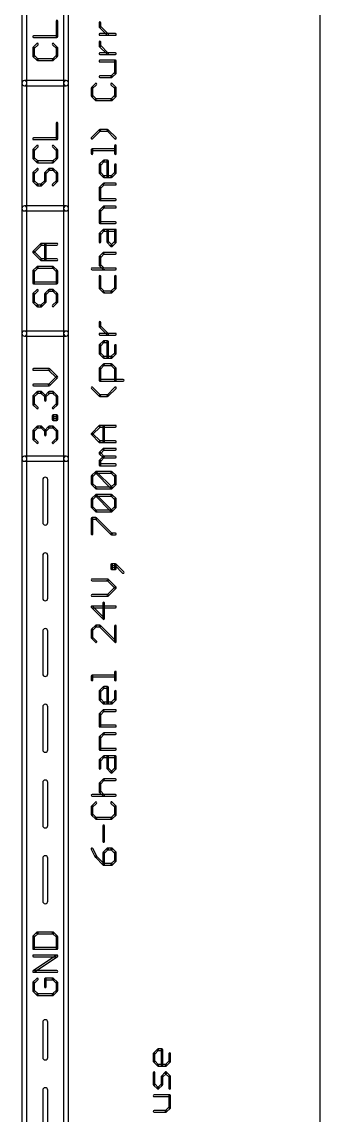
# Model space of a CAD drawing. Extents: x 0 to 11.2, y 0 to 11.2.
# Drawn here: x 10.853 to 11.21, y 3.328 to 4.637 of the extents above; entities that cross this region are included whole.
import ezdxf

# ---------------------------------------------------------------- set-up
doc = ezdxf.new("R2010")
doc.units = 0
doc.layers.add('20', color=53, linetype='CONTINUOUS')
doc.layers.add('21', color=253, linetype='CONTINUOUS')

msp = doc.modelspace()

# ---------------------------------------------------------------- linework, layer by layer
at = {"layer": '20'}
msp.add_line((11.21, 0), (11.21, 11.21), dxfattribs=at)
at = {"layer": '21'}
for points in [[(10.853, 4.714), (10.853, 4.564, 1), (10.859, 4.564), (10.859, 4.714, 1)], [(10.909, 4.564), (10.909, 4.714, 1), (10.903, 4.714), (10.903, 4.564, 1)], [(10.896, 4.619753), (10.896, 4.638435, 1), (10.894, 4.638435), (10.894, 4.619753, 1)], [(10.947317, 4.631725), (10.947317, 4.636396, 1), (10.945317, 4.636396), (10.945317, 4.631725, 1)], [(10.956366, 4.623091), (10.947025, 4.632432, 1), (10.94561, 4.631018), (10.954952, 4.621677, 1)], [(10.866976, 4.618753), (10.895, 4.618753, 1), (10.895, 4.620753), (10.866976, 4.620753, 1)], [(10.87094, 4.611519), (10.866269, 4.606848, 1), (10.867683, 4.605434), (10.872354, 4.610105, 1)], [(10.895707, 4.606848), (10.891036, 4.611519, 1), (10.889622, 4.610105), (10.894293, 4.605434, 1)], [(10.965, 4.623384), (10.946317, 4.623384, 1), (10.946317, 4.621384), (10.965, 4.621384, 1)], [(10.947317, 4.608705), (10.947317, 4.613376, 1), (10.945317, 4.613376), (10.945317, 4.608705, 1)], [(10.865976, 4.606141), (10.865976, 4.5968, 1), (10.867976, 4.5968), (10.867976, 4.606141, 1)], [(10.866269, 4.596093), (10.87094, 4.591422, 1), (10.872354, 4.592836), (10.867683, 4.597507, 1)], [(10.891036, 4.591422), (10.895707, 4.596093, 1), (10.894293, 4.597507), (10.889622, 4.592836, 1)], [(10.896, 4.5968), (10.896, 4.606141, 1), (10.894, 4.606141), (10.894, 4.5968, 1)], [(10.956366, 4.600071), (10.947025, 4.609413, 1), (10.94561, 4.607998), (10.954952, 4.598657, 1)], [(10.965, 4.600364), (10.946317, 4.600364, 1), (10.946317, 4.598364), (10.965, 4.598364, 1)], [(10.871647, 4.591129), (10.890329, 4.591129, 1), (10.890329, 4.593129), (10.871647, 4.593129, 1)], [(10.965, 4.591423), (10.946317, 4.591423, 1), (10.946317, 4.589423), (10.965, 4.589423, 1)], [(10.966, 4.576411), (10.966, 4.590423, 1), (10.964, 4.590423), (10.964, 4.576411, 1)], [(10.946317, 4.570741), (10.960329, 4.570741, 1), (10.960329, 4.572741), (10.946317, 4.572741, 1)], [(10.961036, 4.571034), (10.965707, 4.575704, 1), (10.964293, 4.577118), (10.959622, 4.572448, 1)], [(10.853, 4.564), (10.853, 4.414, 1), (10.859, 4.414), (10.859, 4.564, 1)], [(10.906, 4.567), (10.856, 4.567, 1), (10.856, 4.561), (10.906, 4.561, 1)], [(10.909, 4.414), (10.909, 4.564, 1), (10.903, 4.564), (10.903, 4.414, 1)], [(10.94094, 4.563507), (10.936269, 4.558836, 1), (10.937683, 4.557422), (10.942354, 4.562093, 1)], [(10.935976, 4.558129), (10.935976, 4.548788, 1), (10.937976, 4.548788), (10.937976, 4.558129, 1)], [(10.965707, 4.558836), (10.961036, 4.563507, 1), (10.959622, 4.562093), (10.964293, 4.557422, 1)], [(10.966, 4.548788), (10.966, 4.558129, 1), (10.964, 4.558129), (10.964, 4.548788, 1)], [(10.936269, 4.548081), (10.94094, 4.54341, 1), (10.942354, 4.544824), (10.937683, 4.549495, 1)], [(10.941647, 4.543117), (10.960329, 4.543117, 1), (10.960329, 4.545117), (10.941647, 4.545117, 1)], [(10.961036, 4.54341), (10.965707, 4.548081, 1), (10.964293, 4.549495), (10.959622, 4.544824, 1)], [(10.896, 4.497376), (10.896, 4.516059, 1), (10.894, 4.516059), (10.894, 4.497376, 1)], [(10.94561, 4.508126), (10.936269, 4.498785, 1), (10.937683, 4.497371), (10.947025, 4.506712, 1)], [(10.955659, 4.508419), (10.946317, 4.508419, 1), (10.946317, 4.506419), (10.955659, 4.506419, 1)], [(10.965707, 4.498785), (10.956366, 4.508126, 1), (10.954952, 4.506712), (10.964293, 4.497371, 1)], [(10.866976, 4.496376), (10.895, 4.496376, 1), (10.895, 4.498376), (10.866976, 4.498376, 1)], [(10.87094, 4.489142), (10.866269, 4.484472, 1), (10.867683, 4.483058), (10.872354, 4.487728, 1)], [(10.865976, 4.483765), (10.865976, 4.474423, 1), (10.867976, 4.474423), (10.867976, 4.483765, 1)], [(10.895707, 4.484472), (10.891036, 4.489142, 1), (10.889622, 4.487728), (10.894293, 4.483058, 1)], [(10.896, 4.474423), (10.896, 4.483765, 1), (10.894, 4.483765), (10.894, 4.474423, 1)], [(10.937976, 4.479662), (10.937976, 4.484333, 1), (10.935976, 4.484333), (10.935976, 4.479662, 1)], [(10.936976, 4.483333), (10.965, 4.483333, 1), (10.965, 4.485333), (10.936976, 4.485333, 1)], [(10.966, 4.479662), (10.966, 4.489003, 1), (10.964, 4.489003), (10.964, 4.479662, 1)], [(10.866269, 4.473716), (10.87094, 4.469046, 1), (10.872354, 4.47046), (10.867683, 4.47513, 1)], [(10.871647, 4.468753), (10.890329, 4.468753, 1), (10.890329, 4.470753), (10.871647, 4.470753, 1)], [(10.891036, 4.469046), (10.895707, 4.473716, 1), (10.894293, 4.47513), (10.889622, 4.47046, 1)], [(10.947025, 4.465343), (10.951695, 4.470014, 1), (10.950281, 4.471428), (10.94561, 4.466758, 1)], [(10.947317, 4.456709), (10.947317, 4.466051, 1), (10.945317, 4.466051), (10.945317, 4.456709, 1)], [(10.950988, 4.469721), (10.955659, 4.469721, 1), (10.955659, 4.471721), (10.950988, 4.471721, 1)], [(10.954659, 4.470721), (10.954659, 4.452039, 1), (10.956659, 4.452039), (10.956659, 4.470721, 1)], [(10.964, 4.466051), (10.964, 4.456709, 1), (10.966, 4.456709), (10.966, 4.466051, 1)], [(10.87094, 4.461519), (10.866269, 4.456848, 1), (10.867683, 4.455434), (10.872354, 4.460105, 1)], [(10.865976, 4.456141), (10.865976, 4.4468, 1), (10.867976, 4.4468), (10.867976, 4.456141, 1)], [(10.881695, 4.455434), (10.886366, 4.460105, 1), (10.884952, 4.461519), (10.880281, 4.456848, 1)], [(10.881988, 4.4468), (10.881988, 4.456141, 1), (10.879988, 4.456141), (10.879988, 4.4468, 1)], [(10.885659, 4.459812), (10.890329, 4.459812, 1), (10.890329, 4.461812), (10.885659, 4.461812, 1)], [(10.889622, 4.460105), (10.894293, 4.455434, 1), (10.895707, 4.456848), (10.891036, 4.461519, 1)], [(10.894, 4.456141), (10.894, 4.4468, 1), (10.896, 4.4468), (10.896, 4.456141, 1)], [(10.951695, 4.452746), (10.947025, 4.457416, 1), (10.94561, 4.456002), (10.950281, 4.451332, 1)], [(10.964293, 4.457416), (10.959622, 4.452746, 1), (10.961036, 4.451332), (10.965707, 4.456002, 1)], [(10.866269, 4.446093), (10.87094, 4.441422, 1), (10.872354, 4.442836), (10.867683, 4.447507, 1)], [(10.871647, 4.441129), (10.876317, 4.441129, 1), (10.876317, 4.443129), (10.871647, 4.443129, 1)], [(10.877025, 4.441422), (10.881695, 4.446093, 1), (10.880281, 4.447507), (10.87561, 4.442836, 1)], [(10.894293, 4.447507), (10.889622, 4.442836, 1), (10.891036, 4.441422), (10.895707, 4.446093, 1)], [(10.947025, 4.43772), (10.951695, 4.442391, 1), (10.950281, 4.443805), (10.94561, 4.439134, 1)], [(10.960329, 4.453039), (10.950988, 4.453039, 1), (10.950988, 4.451039), (10.960329, 4.451039, 1)], [(10.950988, 4.442098), (10.965, 4.442098, 1), (10.965, 4.444098), (10.950988, 4.444098, 1)], [(10.947317, 4.424415), (10.947317, 4.438427, 1), (10.945317, 4.438427), (10.945317, 4.424415, 1)], [(10.853, 4.414), (10.853, 4.264, 1), (10.859, 4.264), (10.859, 4.414, 1)], [(10.906, 4.417), (10.856, 4.417, 1), (10.856, 4.411), (10.906, 4.411, 1)], [(10.909, 4.264), (10.909, 4.414, 1), (10.903, 4.414), (10.903, 4.264, 1)], [(10.965, 4.425415), (10.946317, 4.425415, 1), (10.946317, 4.423415), (10.965, 4.423415, 1)], [(10.947025, 4.410096), (10.951695, 4.414767, 1), (10.950281, 4.416181), (10.94561, 4.411511, 1)], [(10.950988, 4.414474), (10.965, 4.414474, 1), (10.965, 4.416474), (10.950988, 4.416474, 1)], [(10.947317, 4.396792), (10.947317, 4.410804, 1), (10.945317, 4.410804), (10.945317, 4.396792, 1)], [(10.965, 4.397792), (10.946317, 4.397792, 1), (10.946317, 4.395792), (10.965, 4.395792, 1)], [(10.947025, 4.382473), (10.951695, 4.387144, 1), (10.950281, 4.388558), (10.94561, 4.383887, 1)], [(10.950988, 4.386851), (10.965, 4.386851, 1), (10.965, 4.388851), (10.950988, 4.388851, 1)], [(10.956659, 4.373839), (10.956659, 4.387851, 1), (10.954659, 4.387851), (10.954659, 4.373839, 1)], [(10.964, 4.387851), (10.964, 4.373839, 1), (10.966, 4.373839), (10.966, 4.387851, 1)], [(10.947317, 4.373839), (10.947317, 4.38318, 1), (10.945317, 4.38318), (10.945317, 4.373839, 1)], [(10.961036, 4.369875), (10.956366, 4.374546, 1), (10.954952, 4.373132), (10.959622, 4.368461, 1)], [(10.964293, 4.374546), (10.959622, 4.369875, 1), (10.961036, 4.368461), (10.965707, 4.373132, 1)], [(10.867683, 4.36101), (10.877025, 4.370352, 1), (10.87561, 4.371766), (10.866269, 4.362425, 1)], [(10.877025, 4.353083), (10.867683, 4.362425, 1), (10.866269, 4.36101), (10.87561, 4.351669, 1)], [(10.876317, 4.370059), (10.895, 4.370059, 1), (10.895, 4.372059), (10.876317, 4.372059, 1)], [(10.881988, 4.352376), (10.881988, 4.371059, 1), (10.879988, 4.371059), (10.879988, 4.352376, 1)], [(10.895, 4.353376), (10.876317, 4.353376, 1), (10.876317, 4.351376), (10.895, 4.351376, 1)], [(10.947025, 4.354849), (10.951695, 4.35952, 1), (10.950281, 4.360934), (10.94561, 4.356264, 1)], [(10.947317, 4.346215), (10.947317, 4.355556, 1), (10.945317, 4.355556), (10.945317, 4.346215, 1)], [(10.950988, 4.359227), (10.965, 4.359227, 1), (10.965, 4.361227), (10.950988, 4.361227, 1)], [(10.87094, 4.344142), (10.866269, 4.339472, 1), (10.867683, 4.338058), (10.872354, 4.342728, 1)], [(10.865976, 4.338765), (10.865976, 4.324753, 1), (10.867976, 4.324753), (10.867976, 4.338765, 1)], [(10.890329, 4.344435), (10.871647, 4.344435, 1), (10.871647, 4.342435), (10.890329, 4.342435, 1)], [(10.895707, 4.339472), (10.891036, 4.344142, 1), (10.889622, 4.342728), (10.894293, 4.338058, 1)], [(10.896, 4.324753), (10.896, 4.338765, 1), (10.894, 4.338765), (10.894, 4.324753, 1)], [(10.936976, 4.340545), (10.965, 4.340545, 1), (10.965, 4.342545), (10.936976, 4.342545, 1)], [(10.951695, 4.342252), (10.947025, 4.346922, 1), (10.94561, 4.345508), (10.950281, 4.340837, 1)], [(10.866976, 4.323753), (10.895, 4.323753, 1), (10.895, 4.325753), (10.866976, 4.325753, 1)], [(10.945317, 4.332604), (10.945317, 4.318592, 1), (10.947317, 4.318592), (10.947317, 4.332604, 1)], [(10.966, 4.318592), (10.966, 4.332604, 1), (10.964, 4.332604), (10.964, 4.318592, 1)], [(10.87094, 4.316519), (10.866269, 4.311848, 1), (10.867683, 4.310434), (10.872354, 4.315105, 1)], [(10.865976, 4.311141), (10.865976, 4.3018, 1), (10.867976, 4.3018), (10.867976, 4.311141, 1)], [(10.881695, 4.310434), (10.886366, 4.315105, 1), (10.884952, 4.316519), (10.880281, 4.311848, 1)], [(10.881988, 4.3018), (10.881988, 4.311141, 1), (10.879988, 4.311141), (10.879988, 4.3018, 1)], [(10.885659, 4.314812), (10.890329, 4.314812, 1), (10.890329, 4.316812), (10.885659, 4.316812, 1)], [(10.889622, 4.315105), (10.894293, 4.310434, 1), (10.895707, 4.311848), (10.891036, 4.316519, 1)], [(10.894, 4.311141), (10.894, 4.3018, 1), (10.896, 4.3018), (10.896, 4.311141, 1)], [(10.94561, 4.317885), (10.950281, 4.313214, 1), (10.951695, 4.314628), (10.947025, 4.319299, 1)], [(10.950988, 4.312921), (10.960329, 4.312921, 1), (10.960329, 4.314921), (10.950988, 4.314921, 1)], [(10.961036, 4.313214), (10.965707, 4.317885, 1), (10.964293, 4.319299), (10.959622, 4.314628, 1)], [(10.866269, 4.301093), (10.87094, 4.296422, 1), (10.872354, 4.297836), (10.867683, 4.302507, 1)], [(10.871647, 4.296129), (10.876317, 4.296129, 1), (10.876317, 4.298129), (10.871647, 4.298129, 1)], [(10.877025, 4.296422), (10.881695, 4.301093, 1), (10.880281, 4.302507), (10.87561, 4.297836, 1)], [(10.894293, 4.302507), (10.889622, 4.297836, 1), (10.891036, 4.296422), (10.895707, 4.301093, 1)], [(10.947317, 4.272619), (10.947317, 4.27729, 1), (10.945317, 4.27729), (10.945317, 4.272619, 1)], [(10.956366, 4.263985), (10.947025, 4.273326, 1), (10.94561, 4.271912), (10.954952, 4.262571, 1)], [(10.853, 4.264), (10.853, 4.114, 1), (10.859, 4.114), (10.859, 4.264, 1)], [(10.906, 4.267), (10.856, 4.267, 1), (10.856, 4.261), (10.906, 4.261, 1)], [(10.909, 4.114), (10.909, 4.264, 1), (10.903, 4.264), (10.903, 4.114, 1)], [(10.965, 4.264278), (10.946317, 4.264278, 1), (10.946317, 4.262278), (10.965, 4.262278, 1)], [(10.947025, 4.248959), (10.951695, 4.25363, 1), (10.950281, 4.255044), (10.94561, 4.250373, 1)], [(10.947317, 4.240325), (10.947317, 4.249666, 1), (10.945317, 4.249666), (10.945317, 4.240325, 1)], [(10.950988, 4.253337), (10.955659, 4.253337, 1), (10.955659, 4.255337), (10.950988, 4.255337, 1)], [(10.954659, 4.254337), (10.954659, 4.235654, 1), (10.956659, 4.235654), (10.956659, 4.254337, 1)], [(10.964, 4.249666), (10.964, 4.240325, 1), (10.966, 4.240325), (10.966, 4.249666, 1)], [(10.951695, 4.236362), (10.947025, 4.241032, 1), (10.94561, 4.239618), (10.950281, 4.234947, 1)], [(10.960329, 4.236654), (10.950988, 4.236654, 1), (10.950988, 4.234654), (10.960329, 4.234654, 1)], [(10.964293, 4.241032), (10.959622, 4.236362, 1), (10.961036, 4.234947), (10.965707, 4.239618, 1)], [(10.885659, 4.222059), (10.866976, 4.222059, 1), (10.866976, 4.220059), (10.885659, 4.220059, 1)], [(10.895707, 4.212425), (10.886366, 4.221766, 1), (10.884952, 4.220352), (10.894293, 4.21101, 1)], [(10.947025, 4.221336), (10.951695, 4.226006, 1), (10.950281, 4.227421), (10.94561, 4.22275, 1)], [(10.947317, 4.208031), (10.947317, 4.222043, 1), (10.945317, 4.222043), (10.945317, 4.208031, 1)], [(10.950988, 4.225713), (10.960329, 4.225713, 1), (10.960329, 4.227713), (10.950988, 4.227713, 1)], [(10.959622, 4.226006), (10.964293, 4.221336, 1), (10.965707, 4.22275), (10.961036, 4.227421, 1)], [(10.964, 4.222043), (10.964, 4.208031, 1), (10.966, 4.208031), (10.966, 4.222043, 1)], [(10.886366, 4.201669), (10.895707, 4.21101, 1), (10.894293, 4.212425), (10.884952, 4.203083, 1)], [(10.974341, 4.209031), (10.946317, 4.209031, 1), (10.946317, 4.207031), (10.974341, 4.207031, 1)], [(10.866976, 4.201376), (10.885659, 4.201376, 1), (10.885659, 4.203376), (10.866976, 4.203376, 1)], [(10.867683, 4.188058), (10.872354, 4.192728, 1), (10.87094, 4.194142), (10.866269, 4.189472, 1)], [(10.871647, 4.192435), (10.876317, 4.192435, 1), (10.876317, 4.194435), (10.871647, 4.194435, 1)], [(10.87561, 4.192728), (10.880281, 4.188058, 1), (10.881695, 4.189472), (10.877025, 4.194142, 1)], [(10.881695, 4.188058), (10.886366, 4.192728, 1), (10.884952, 4.194142), (10.880281, 4.189472, 1)], [(10.885659, 4.192435), (10.890329, 4.192435, 1), (10.890329, 4.194435), (10.885659, 4.194435, 1)], [(10.889622, 4.192728), (10.894293, 4.188058, 1), (10.895707, 4.189472), (10.891036, 4.194142, 1)], [(10.947025, 4.190322), (10.937683, 4.199664, 1), (10.936269, 4.198249), (10.94561, 4.188908, 1)], [(10.964293, 4.199664), (10.954952, 4.190322, 1), (10.956366, 4.188908), (10.965707, 4.198249, 1)], [(10.867976, 4.179423), (10.867976, 4.188765, 1), (10.865976, 4.188765), (10.865976, 4.179423, 1)], [(10.872354, 4.17546), (10.867683, 4.18013, 1), (10.866269, 4.178716), (10.87094, 4.174046, 1)], [(10.879988, 4.188765), (10.879988, 4.184094, 1), (10.881988, 4.184094), (10.881988, 4.188765, 1)], [(10.894293, 4.18013), (10.889622, 4.17546, 1), (10.891036, 4.174046), (10.895707, 4.178716, 1)], [(10.894, 4.188765), (10.894, 4.179423, 1), (10.896, 4.179423), (10.896, 4.188765, 1)], [(10.955659, 4.190615), (10.946317, 4.190615, 1), (10.946317, 4.188615), (10.955659, 4.188615, 1)], [(10.891329, 4.160941), (10.891329, 4.165612, 1), (10.889329, 4.165612), (10.889329, 4.160941, 1)], [(10.890329, 4.164612), (10.895, 4.164612, 1), (10.895, 4.166612), (10.890329, 4.166612, 1)], [(10.894, 4.165612), (10.894, 4.160941, 1), (10.896, 4.160941), (10.896, 4.165612, 1)], [(10.867683, 4.146622), (10.872354, 4.151293, 1), (10.87094, 4.152707), (10.866269, 4.148036, 1)], [(10.871647, 4.151), (10.876317, 4.151, 1), (10.876317, 4.153), (10.871647, 4.153, 1)], [(10.87561, 4.151293), (10.880281, 4.146622, 1), (10.881695, 4.148036), (10.877025, 4.152707, 1)], [(10.881695, 4.146622), (10.886366, 4.151293, 1), (10.884952, 4.152707), (10.880281, 4.148036, 1)], [(10.885659, 4.151), (10.890329, 4.151, 1), (10.890329, 4.153), (10.885659, 4.153, 1)], [(10.895, 4.161941), (10.890329, 4.161941, 1), (10.890329, 4.159941), (10.895, 4.159941, 1)], [(10.889622, 4.151293), (10.894293, 4.146622, 1), (10.895707, 4.148036), (10.891036, 4.152707, 1)], [(10.937683, 4.143002), (10.947025, 4.152344, 1), (10.94561, 4.153758), (10.936269, 4.144417, 1)], [(10.946317, 4.152051), (10.965, 4.152051, 1), (10.965, 4.154051), (10.946317, 4.154051, 1)], [(10.951988, 4.134368), (10.951988, 4.153051, 1), (10.949988, 4.153051), (10.949988, 4.134368, 1)], [(10.867976, 4.137988), (10.867976, 4.147329, 1), (10.865976, 4.147329), (10.865976, 4.137988, 1)], [(10.872354, 4.134025), (10.867683, 4.138695, 1), (10.866269, 4.137281), (10.87094, 4.13261, 1)], [(10.879988, 4.147329), (10.879988, 4.142659, 1), (10.881988, 4.142659), (10.881988, 4.147329, 1)], [(10.894293, 4.138695), (10.889622, 4.134025, 1), (10.891036, 4.13261), (10.895707, 4.137281, 1)], [(10.894, 4.147329), (10.894, 4.137988, 1), (10.896, 4.137988), (10.896, 4.147329, 1)], [(10.947025, 4.135075), (10.937683, 4.144417, 1), (10.936269, 4.143002), (10.94561, 4.133661, 1)], [(10.965, 4.135368), (10.946317, 4.135368, 1), (10.946317, 4.133368), (10.965, 4.133368, 1)], [(10.947025, 4.120049), (10.951695, 4.12472, 1), (10.950281, 4.126134), (10.94561, 4.121464, 1)], [(10.950988, 4.124427), (10.965, 4.124427, 1), (10.965, 4.126427), (10.950988, 4.126427, 1)], [(10.853, 4.114), (10.853, 2.964, 1), (10.859, 2.964), (10.859, 4.114, 1)], [(10.906, 4.117), (10.856, 4.117, 1), (10.856, 4.111), (10.906, 4.111, 1)], [(10.909, 2.964), (10.909, 4.114, 1), (10.903, 4.114), (10.903, 2.964, 1)], [(10.951695, 4.116793), (10.947025, 4.121464, 1), (10.94561, 4.120049), (10.950281, 4.115379, 1)], [(10.947025, 4.110708), (10.951695, 4.115379, 1), (10.950281, 4.116793), (10.94561, 4.112122, 1)], [(10.950988, 4.115086), (10.965, 4.115086, 1), (10.965, 4.117086), (10.950988, 4.117086, 1)], [(10.947317, 4.106745), (10.947317, 4.111415, 1), (10.945317, 4.111415), (10.945317, 4.106745, 1)], [(10.965, 4.107745), (10.946317, 4.107745, 1), (10.946317, 4.105745), (10.965, 4.105745, 1)], [(10.878, 4.089), (10.878, 4.037642, 1), (10.884, 4.037642), (10.884, 4.089, 1)], [(10.937683, 4.092426), (10.942354, 4.097097, 1), (10.94094, 4.098511), (10.936269, 4.09384, 1)], [(10.937976, 4.083792), (10.937976, 4.093133, 1), (10.935976, 4.093133), (10.935976, 4.083792, 1)], [(10.941647, 4.096804), (10.960329, 4.096804, 1), (10.960329, 4.098804), (10.941647, 4.098804, 1)], [(10.961036, 4.079828), (10.942354, 4.098511, 1), (10.94094, 4.097097), (10.959622, 4.078414, 1)], [(10.959622, 4.097097), (10.964293, 4.092426, 1), (10.965707, 4.09384), (10.961036, 4.098511, 1)], [(10.964, 4.093133), (10.964, 4.083792, 1), (10.966, 4.083792), (10.966, 4.093133, 1)], [(10.942354, 4.079828), (10.937683, 4.084499, 1), (10.936269, 4.083085), (10.94094, 4.078414, 1)], [(10.960329, 4.080121), (10.941647, 4.080121, 1), (10.941647, 4.078121), (10.960329, 4.078121, 1)], [(10.964293, 4.084499), (10.959622, 4.079828, 1), (10.961036, 4.078414), (10.965707, 4.083085, 1)], [(10.937683, 4.064802), (10.942354, 4.069473, 1), (10.94094, 4.070887), (10.936269, 4.066217, 1)], [(10.937976, 4.056168), (10.937976, 4.065509, 1), (10.935976, 4.065509), (10.935976, 4.056168, 1)], [(10.941647, 4.06918), (10.960329, 4.06918, 1), (10.960329, 4.07118), (10.941647, 4.07118, 1)], [(10.961036, 4.052205), (10.942354, 4.070887, 1), (10.94094, 4.069473), (10.959622, 4.05079, 1)], [(10.959622, 4.069473), (10.964293, 4.064802, 1), (10.965707, 4.066217), (10.961036, 4.070887, 1)], [(10.964, 4.065509), (10.964, 4.056168, 1), (10.966, 4.056168), (10.966, 4.065509, 1)], [(10.942354, 4.052205), (10.937683, 4.056875, 1), (10.936269, 4.055461), (10.94094, 4.05079, 1)], [(10.960329, 4.052498), (10.941647, 4.052498, 1), (10.941647, 4.050498), (10.960329, 4.050498, 1)], [(10.964293, 4.056875), (10.959622, 4.052205, 1), (10.961036, 4.05079), (10.965707, 4.055461, 1)], [(10.937976, 4.023874), (10.937976, 4.042557, 1), (10.935976, 4.042557), (10.935976, 4.023874, 1)], [(10.936976, 4.041557), (10.941647, 4.041557, 1), (10.941647, 4.043557), (10.936976, 4.043557, 1)], [(10.94094, 4.041849), (10.959622, 4.023167, 1), (10.961036, 4.024581), (10.942354, 4.043264, 1)], [(10.960329, 4.022874), (10.965, 4.022874, 1), (10.965, 4.024874), (10.960329, 4.024874, 1)], [(10.878, 3.998272), (10.878, 3.946913, 1), (10.884, 3.946913), (10.884, 3.998272, 1)], [(10.965, 3.988176), (10.960329, 3.988176, 1), (10.960329, 3.986176), (10.965, 3.986176, 1)], [(10.959329, 3.987176), (10.959329, 3.982505, 1), (10.961329, 3.982505), (10.961329, 3.987176, 1)], [(10.960329, 3.981505), (10.965, 3.981505, 1), (10.965, 3.983505), (10.960329, 3.983505, 1)], [(10.975048, 3.978542), (10.965707, 3.987883, 1), (10.964293, 3.986469), (10.973634, 3.977128, 1)], [(10.966, 3.982505), (10.966, 3.987176, 1), (10.964, 3.987176), (10.964, 3.982505, 1)], [(10.955659, 3.969894), (10.936976, 3.969894, 1), (10.936976, 3.967894), (10.955659, 3.967894, 1)], [(10.965707, 3.96026), (10.956366, 3.969601, 1), (10.954952, 3.968187), (10.964293, 3.958845, 1)], [(10.956366, 3.949504), (10.965707, 3.958845, 1), (10.964293, 3.96026), (10.954952, 3.950918, 1)], [(10.936976, 3.949211), (10.955659, 3.949211, 1), (10.955659, 3.951211), (10.936976, 3.951211, 1)], [(10.965, 3.9376), (10.936976, 3.9376, 1), (10.936976, 3.9356), (10.965, 3.9356, 1)], [(10.936269, 3.935893), (10.950281, 3.921881, 1), (10.951695, 3.923295), (10.937683, 3.937307, 1)], [(10.951988, 3.922588), (10.951988, 3.94127, 1), (10.949988, 3.94127), (10.949988, 3.922588, 1)], [(10.878, 3.907543), (10.878, 3.856185, 1), (10.884, 3.856185), (10.884, 3.907543, 1)], [(10.94094, 3.914354), (10.936269, 3.909683, 1), (10.937683, 3.908269), (10.942354, 3.91294, 1)], [(10.935976, 3.908976), (10.935976, 3.899635, 1), (10.937976, 3.899635), (10.937976, 3.908976, 1)], [(10.946317, 3.914647), (10.941647, 3.914647, 1), (10.941647, 3.912647), (10.946317, 3.912647, 1)], [(10.965707, 3.895671), (10.947025, 3.914354, 1), (10.94561, 3.91294), (10.964293, 3.894257, 1)], [(10.964, 3.913647), (10.964, 3.894964, 1), (10.966, 3.894964), (10.966, 3.913647, 1)], [(10.936269, 3.898928), (10.94094, 3.894257, 1), (10.942354, 3.895671), (10.937683, 3.900342, 1)], [(10.937976, 3.848925), (10.937976, 3.853596, 1), (10.935976, 3.853596), (10.935976, 3.848925, 1)], [(10.936976, 3.852596), (10.965, 3.852596, 1), (10.965, 3.854596), (10.936976, 3.854596, 1)], [(10.966, 3.848925), (10.966, 3.858266, 1), (10.964, 3.858266), (10.964, 3.848925, 1)], [(10.947025, 3.834606), (10.951695, 3.839277, 1), (10.950281, 3.840691), (10.94561, 3.83602, 1)], [(10.950988, 3.838984), (10.955659, 3.838984, 1), (10.955659, 3.840984), (10.950988, 3.840984, 1)], [(10.954659, 3.839984), (10.954659, 3.821301, 1), (10.956659, 3.821301), (10.956659, 3.839984, 1)], [(10.947317, 3.825972), (10.947317, 3.835313, 1), (10.945317, 3.835313), (10.945317, 3.825972, 1)], [(10.951695, 3.822009), (10.947025, 3.826679, 1), (10.94561, 3.825265), (10.950281, 3.820594, 1)], [(10.964293, 3.826679), (10.959622, 3.822009, 1), (10.961036, 3.820594), (10.965707, 3.825265, 1)], [(10.964, 3.835313), (10.964, 3.825972, 1), (10.966, 3.825972), (10.966, 3.835313, 1)], [(10.878, 3.816815), (10.878, 3.765457, 1), (10.884, 3.765457), (10.884, 3.816815, 1)], [(10.947025, 3.806983), (10.951695, 3.811653, 1), (10.950281, 3.813068), (10.94561, 3.808397, 1)], [(10.960329, 3.822301), (10.950988, 3.822301, 1), (10.950988, 3.820301), (10.960329, 3.820301, 1)], [(10.950988, 3.81136), (10.965, 3.81136, 1), (10.965, 3.81336), (10.950988, 3.81336, 1)], [(10.947317, 3.793678), (10.947317, 3.80769, 1), (10.945317, 3.80769), (10.945317, 3.793678, 1)], [(10.965, 3.794678), (10.946317, 3.794678, 1), (10.946317, 3.792678), (10.965, 3.792678, 1)], [(10.947025, 3.779359), (10.951695, 3.78403, 1), (10.950281, 3.785444), (10.94561, 3.780773, 1)], [(10.950988, 3.783737), (10.965, 3.783737, 1), (10.965, 3.785737), (10.950988, 3.785737, 1)], [(10.947317, 3.766054), (10.947317, 3.780066, 1), (10.945317, 3.780066), (10.945317, 3.766054, 1)], [(10.965, 3.767054), (10.946317, 3.767054, 1), (10.946317, 3.765054), (10.965, 3.765054, 1)], [(10.947025, 3.751736), (10.951695, 3.756406, 1), (10.950281, 3.757821), (10.94561, 3.75315, 1)], [(10.947317, 3.743102), (10.947317, 3.752443, 1), (10.945317, 3.752443), (10.945317, 3.743102, 1)], [(10.950988, 3.756113), (10.965, 3.756113, 1), (10.965, 3.758113), (10.950988, 3.758113, 1)], [(10.956659, 3.743102), (10.956659, 3.757113, 1), (10.954659, 3.757113), (10.954659, 3.743102, 1)], [(10.964, 3.757113), (10.964, 3.743102, 1), (10.966, 3.743102), (10.966, 3.757113, 1)], [(10.961036, 3.739138), (10.956366, 3.743809, 1), (10.954952, 3.742394), (10.959622, 3.737724, 1)], [(10.964293, 3.743809), (10.959622, 3.739138, 1), (10.961036, 3.737724), (10.965707, 3.742394, 1)], [(10.878, 3.726087), (10.878, 3.674728, 1), (10.884, 3.674728), (10.884, 3.726087, 1)], [(10.947025, 3.724112), (10.951695, 3.728783, 1), (10.950281, 3.730197), (10.94561, 3.725526, 1)], [(10.947317, 3.715478), (10.947317, 3.724819, 1), (10.945317, 3.724819), (10.945317, 3.715478, 1)], [(10.950988, 3.72849), (10.965, 3.72849, 1), (10.965, 3.73049), (10.950988, 3.73049, 1)], [(10.936976, 3.709807), (10.965, 3.709807, 1), (10.965, 3.711807), (10.936976, 3.711807, 1)], [(10.951695, 3.711514), (10.947025, 3.716185, 1), (10.94561, 3.714771), (10.950281, 3.7101, 1)], [(10.94094, 3.702573), (10.936269, 3.697903, 1), (10.937683, 3.696489), (10.942354, 3.701159, 1)], [(10.935976, 3.697196), (10.935976, 3.687854, 1), (10.937976, 3.687854), (10.937976, 3.697196, 1)], [(10.965707, 3.697903), (10.961036, 3.702573, 1), (10.959622, 3.701159), (10.964293, 3.696489, 1)], [(10.966, 3.687854), (10.966, 3.697196, 1), (10.964, 3.697196), (10.964, 3.687854, 1)], [(10.936269, 3.687147), (10.94094, 3.682477, 1), (10.942354, 3.683891), (10.937683, 3.688562, 1)], [(10.941647, 3.682184), (10.960329, 3.682184, 1), (10.960329, 3.684184), (10.941647, 3.684184, 1)], [(10.961036, 3.682477), (10.965707, 3.687147, 1), (10.964293, 3.688562), (10.959622, 3.683891, 1)], [(10.951988, 3.65556), (10.951988, 3.674243, 1), (10.949988, 3.674243), (10.949988, 3.65556, 1)], [(10.936082, 3.646172), (10.940752, 3.636831, 1), (10.942541, 3.637725), (10.937871, 3.647067, 1)], [(10.954952, 3.647326), (10.950281, 3.642656, 1), (10.951695, 3.641242), (10.956366, 3.645912, 1)], [(10.949988, 3.641949), (10.949988, 3.627937, 1), (10.951988, 3.627937), (10.951988, 3.641949, 1)], [(10.960329, 3.647619), (10.955659, 3.647619, 1), (10.955659, 3.645619), (10.960329, 3.645619, 1)], [(10.965707, 3.642656), (10.961036, 3.647326, 1), (10.959622, 3.645912), (10.964293, 3.641242, 1)], [(10.966, 3.632607), (10.966, 3.641949, 1), (10.964, 3.641949), (10.964, 3.632607, 1)], [(10.878, 3.635358), (10.878, 3.584, 1), (10.884, 3.584), (10.884, 3.635358, 1)], [(10.94094, 3.636571), (10.950281, 3.62723, 1), (10.951695, 3.628644), (10.942354, 3.637985, 1)], [(10.950988, 3.626937), (10.960329, 3.626937, 1), (10.960329, 3.628937), (10.950988, 3.628937, 1)], [(10.961036, 3.62723), (10.965707, 3.6319, 1), (10.964293, 3.633315), (10.959622, 3.628644, 1)], [(10.87094, 3.546766), (10.866269, 3.542095, 1), (10.867683, 3.540681), (10.872354, 3.545352, 1)], [(10.865976, 3.541388), (10.865976, 3.527376, 1), (10.867976, 3.527376), (10.867976, 3.541388, 1)], [(10.890329, 3.547059), (10.871647, 3.547059, 1), (10.871647, 3.545059), (10.890329, 3.545059, 1)], [(10.895707, 3.542095), (10.891036, 3.546766, 1), (10.889622, 3.545352), (10.894293, 3.540681, 1)], [(10.896, 3.527376), (10.896, 3.541388, 1), (10.894, 3.541388), (10.894, 3.527376, 1)], [(10.866976, 3.526376), (10.895, 3.526376, 1), (10.895, 3.528376), (10.866976, 3.528376, 1)], [(10.867531, 3.498921), (10.895555, 3.517603, 1), (10.894445, 3.519267), (10.866421, 3.500585, 1)], [(10.895, 3.519435), (10.866976, 3.519435, 1), (10.866976, 3.517435), (10.895, 3.517435, 1)], [(10.895, 3.500753), (10.866976, 3.500753, 1), (10.866976, 3.498753), (10.895, 3.498753, 1)], [(10.87094, 3.491519), (10.866269, 3.486848, 1), (10.867683, 3.485434), (10.872354, 3.490105, 1)], [(10.865976, 3.486141), (10.865976, 3.4768, 1), (10.867976, 3.4768), (10.867976, 3.486141, 1)], [(10.890329, 3.491812), (10.880988, 3.491812, 1), (10.880988, 3.489812), (10.890329, 3.489812, 1)], [(10.879988, 3.490812), (10.879988, 3.48147, 1), (10.881988, 3.48147), (10.881988, 3.490812, 1)], [(10.895707, 3.486848), (10.891036, 3.491519, 1), (10.889622, 3.490105), (10.894293, 3.485434, 1)], [(10.896, 3.4768), (10.896, 3.486141, 1), (10.894, 3.486141), (10.894, 3.4768, 1)], [(10.866269, 3.476093), (10.87094, 3.471422, 1), (10.872354, 3.472836), (10.867683, 3.477507, 1)], [(10.871647, 3.471129), (10.890329, 3.471129, 1), (10.890329, 3.473129), (10.871647, 3.473129, 1)], [(10.891036, 3.471422), (10.895707, 3.476093, 1), (10.894293, 3.477507), (10.889622, 3.472836, 1)], [(10.878, 3.439), (10.878, 3.396808, 1), (10.884, 3.396808), (10.884, 3.439, 1)], [(11.012025, 3.400679), (11.016695, 3.405349, 1), (11.015281, 3.406764), (11.01061, 3.402093, 1)], [(11.015988, 3.405056), (11.020659, 3.405056, 1), (11.020659, 3.407056), (11.015988, 3.407056, 1)], [(11.019659, 3.406056), (11.019659, 3.387374, 1), (11.021659, 3.387374), (11.021659, 3.406056, 1)], [(11.012317, 3.392045), (11.012317, 3.401386, 1), (11.010317, 3.401386), (11.010317, 3.392045, 1)], [(11.016695, 3.388081), (11.012025, 3.392752, 1), (11.01061, 3.391337), (11.015281, 3.386667, 1)], [(11.029293, 3.392752), (11.024622, 3.388081, 1), (11.026036, 3.386667), (11.030707, 3.391337, 1)], [(11.029, 3.401386), (11.029, 3.392045, 1), (11.031, 3.392045), (11.031, 3.401386, 1)], [(11.012317, 3.364421), (11.012317, 3.378433, 1), (11.010317, 3.378433), (11.010317, 3.364421, 1)], [(11.025329, 3.388374), (11.015988, 3.388374, 1), (11.015988, 3.386374), (11.025329, 3.386374, 1)], [(11.024622, 3.37914), (11.019952, 3.374469, 1), (11.021366, 3.373055), (11.026036, 3.377726, 1)], [(11.030707, 3.374469), (11.026036, 3.37914, 1), (11.024622, 3.377726), (11.029293, 3.373055, 1)], [(11.019659, 3.373762), (11.019659, 3.364421, 1), (11.021659, 3.364421), (11.021659, 3.373762, 1)], [(11.031, 3.35975), (11.031, 3.373762, 1), (11.029, 3.373762), (11.029, 3.35975, 1)], [(10.878, 3.357438), (10.878, 3.315247, 1), (10.884, 3.315247), (10.884, 3.357438, 1)], [(11.016695, 3.360457), (11.012025, 3.365128, 1), (11.01061, 3.363714), (11.015281, 3.359043, 1)], [(11.019952, 3.365128), (11.015281, 3.360457, 1), (11.016695, 3.359043), (11.021366, 3.363714, 1)], [(11.03, 3.351809), (11.011317, 3.351809, 1), (11.011317, 3.349809), (11.03, 3.349809, 1)], [(11.031, 3.336797), (11.031, 3.350809, 1), (11.029, 3.350809), (11.029, 3.336797, 1)], [(11.011317, 3.331127), (11.025329, 3.331127, 1), (11.025329, 3.333127), (11.011317, 3.333127, 1)], [(11.026036, 3.33142), (11.030707, 3.33609, 1), (11.029293, 3.337505), (11.024622, 3.332834, 1)]]:
    msp.add_lwpolyline(points, format="xyb", close=True, dxfattribs=at)

doc.saveas('drawing.dxf')
